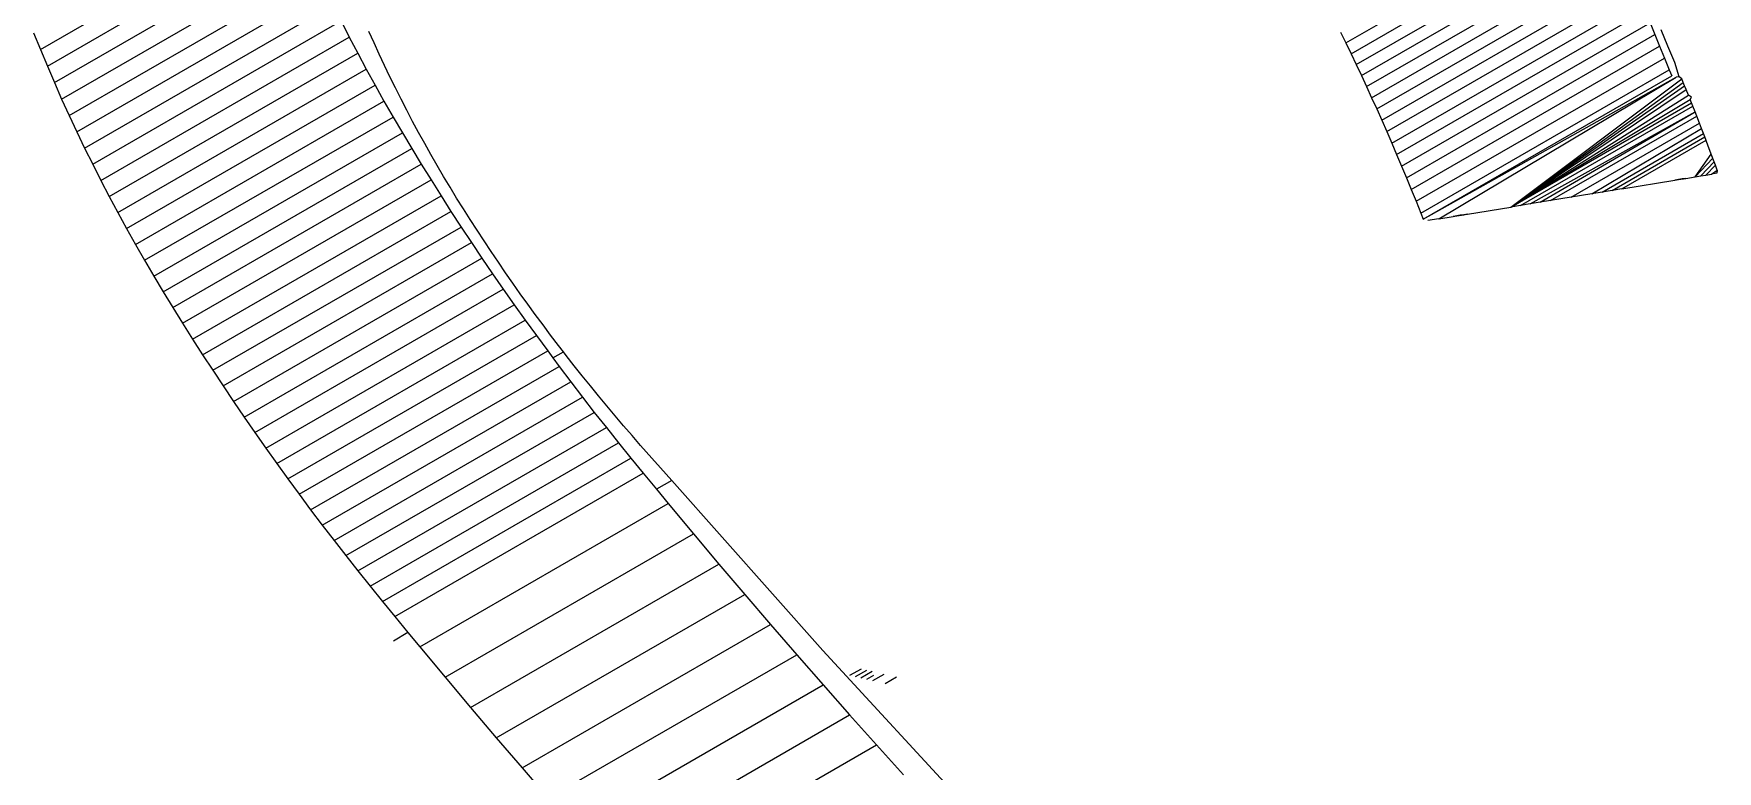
# Model space of a CAD drawing. Header units: millimetres. Extents: x 153 to 4750, y 92 to 3343.
# Drawn here: x 3039.77 to 3054.15, y 2971.3 to 2977.6 of the extents above; entities that cross this region are included whole.
import ezdxf

# ---------------------------------------------------------------- set-up
doc = ezdxf.new("R2010")
doc.units = ezdxf.units.MM

msp = doc.modelspace()

# ---------------------------------------------------------------- linework, layer by layer
for p, q in [((3050.976, 2977.524), (3053.098, 2978.749)), ((3039.83, 2977.468), (3041.951, 2978.693)), ((3051.021, 2977.432), (3053.142, 2978.656)), ((3051.065, 2977.339), (3053.186, 2978.563)), ((3039.889, 2977.327), (3042.01, 2978.551)), ((3051.109, 2977.245), (3053.23, 2978.47)), ((3039.949, 2977.185), (3042.071, 2978.41)), ((3051.153, 2977.151), (3053.274, 2978.376)), ((3051.196, 2977.056), (3053.317, 2978.281)), ((3040.011, 2977.045), (3042.133, 2978.269)), ((3040.075, 2976.904), (3042.197, 2978.129)), ((3051.239, 2976.96), (3053.361, 2978.185)), ((3040.141, 2976.765), (3042.262, 2977.99)), ((3051.282, 2976.864), (3053.404, 2978.089)), ((3051.325, 2976.767), (3053.446, 2977.992)), ((3040.207, 2976.626), (3042.329, 2977.85)), ((3051.367, 2976.669), (3053.489, 2977.894)), ((3040.276, 2976.487), (3042.397, 2977.712)), ((3042.397, 2977.712), (3042.467, 2977.574)), ((3051.409, 2976.571), (3053.531, 2977.796)), ((3039.772, 2977.611), (3039.83, 2977.468)), ((3040.346, 2976.349), (3042.467, 2977.574)), ((3042.467, 2977.574), (3042.539, 2977.436)), ((3042.678, 2977.526), (3042.634, 2977.623)), ((3050.931, 2977.615), (3050.976, 2977.524)), ((3051.451, 2976.472), (3053.573, 2977.697)), ((3051.493, 2976.372), (3053.614, 2977.597)), ((3053.573, 2977.697), (3053.614, 2977.597)), ((3053.614, 2977.597), (3053.655, 2977.496)), ((3053.726, 2977.496), (3053.667, 2977.635)), ((3039.83, 2977.468), (3039.889, 2977.327)), ((3040.417, 2976.211), (3042.539, 2977.436)), ((3042.539, 2977.436), (3042.612, 2977.299)), ((3042.722, 2977.429), (3042.678, 2977.526)), ((3042.767, 2977.332), (3042.722, 2977.429)), ((3050.976, 2977.524), (3051.021, 2977.432)), ((3051.021, 2977.432), (3051.065, 2977.339)), ((3051.534, 2976.272), (3053.655, 2977.496)), ((3053.655, 2977.496), (3053.696, 2977.395)), ((3053.785, 2977.357), (3053.726, 2977.496)), ((3039.889, 2977.327), (3039.949, 2977.185)), ((3040.491, 2976.074), (3042.612, 2977.299)), ((3042.612, 2977.299), (3042.687, 2977.163)), ((3042.814, 2977.236), (3042.767, 2977.332)), ((3051.065, 2977.339), (3051.109, 2977.245)), ((3051.575, 2976.171), (3053.696, 2977.395)), ((3051.616, 2976.069), (3053.737, 2977.294)), ((3053.696, 2977.395), (3053.737, 2977.294)), ((3053.737, 2977.294), (3053.758, 2977.242)), ((3053.822, 2977.235), (3053.785, 2977.357)), ((3039.949, 2977.185), (3040.011, 2977.045)), ((3040.565, 2975.938), (3042.687, 2977.163)), ((3042.687, 2977.163), (3042.763, 2977.027)), ((3042.861, 2977.14), (3042.814, 2977.236)), ((3042.909, 2977.044), (3042.861, 2977.14)), ((3051.109, 2977.245), (3051.153, 2977.151)), ((3051.153, 2977.151), (3051.196, 2977.056)), ((3051.636, 2976.018), (3053.758, 2977.242)), ((3051.636, 2976.018), (3053.796, 2977.231)), ((3051.771, 2976.022), (3053.796, 2977.231)), ((3052.383, 2976.122), (3053.843, 2977.217)), ((3052.383, 2976.122), (3053.856, 2977.186)), ((3052.383, 2976.122), (3053.868, 2977.158)), ((3052.383, 2976.122), (3053.881, 2977.126)), ((3053.822, 2977.235), (3053.796, 2977.231)), ((3053.843, 2977.217), (3053.822, 2977.235)), ((3053.856, 2977.186), (3053.843, 2977.217)), ((3053.868, 2977.158), (3053.856, 2977.186)), ((3053.881, 2977.126), (3053.868, 2977.158)), ((3053.901, 2977.077), (3053.881, 2977.126)), ((3040.011, 2977.045), (3040.075, 2976.904)), ((3040.642, 2975.802), (3042.763, 2977.027)), ((3042.763, 2977.027), (3042.841, 2976.891)), ((3042.958, 2976.949), (3042.909, 2977.044)), ((3051.196, 2977.056), (3051.239, 2976.96)), ((3052.383, 2976.122), (3053.901, 2977.077)), ((3052.383, 2976.122), (3053.916, 2977.04)), ((3052.383, 2976.122), (3053.926, 2977.013)), ((3052.466, 2976.135), (3053.937, 2976.985)), ((3053.927, 2977.062), (3053.901, 2977.077)), ((3053.916, 2977.04), (3053.927, 2977.062)), ((3053.926, 2977.013), (3053.916, 2977.04)), ((3053.937, 2976.985), (3053.926, 2977.013)), ((3053.957, 2976.936), (3053.937, 2976.985)), ((3040.075, 2976.904), (3040.141, 2976.765)), ((3040.719, 2975.667), (3042.841, 2976.891)), ((3042.841, 2976.891), (3042.92, 2976.756)), ((3043.008, 2976.854), (3042.958, 2976.949)), ((3043.059, 2976.76), (3043.008, 2976.854)), ((3051.239, 2976.96), (3051.282, 2976.864)), ((3051.282, 2976.864), (3051.325, 2976.767)), ((3052.55, 2976.149), (3053.957, 2976.936)), ((3052.636, 2976.163), (3053.957, 2976.936)), ((3052.723, 2976.178), (3053.972, 2976.898)), ((3052.9, 2976.206), (3053.995, 2976.839)), ((3053.972, 2976.898), (3053.957, 2976.936)), ((3053.995, 2976.839), (3053.972, 2976.898)), ((3054.013, 2976.794), (3053.995, 2976.839)), ((3040.141, 2976.765), (3040.207, 2976.626)), ((3040.799, 2975.532), (3042.92, 2976.756)), ((3042.92, 2976.756), (3043.001, 2976.622)), ((3043.111, 2976.665), (3043.059, 2976.76)), ((3051.325, 2976.767), (3051.367, 2976.669)), ((3053.076, 2976.235), (3054.013, 2976.794)), ((3053.163, 2976.25), (3054.029, 2976.75)), ((3053.249, 2976.264), (3054.041, 2976.721)), ((3053.333, 2976.277), (3054.052, 2976.692)), ((3054.029, 2976.75), (3054.013, 2976.794)), ((3054.041, 2976.721), (3054.029, 2976.75)), ((3054.067, 2976.651), (3054.041, 2976.721)), ((3040.207, 2976.626), (3040.276, 2976.487)), ((3040.879, 2975.397), (3043.001, 2976.622)), ((3043.001, 2976.622), (3043.082, 2976.487)), ((3043.164, 2976.571), (3043.111, 2976.665)), ((3043.217, 2976.478), (3043.164, 2976.571)), ((3051.367, 2976.669), (3051.409, 2976.571)), ((3051.409, 2976.571), (3051.451, 2976.472)), ((3053.959, 2976.38), (3054.096, 2976.573)), ((3054.096, 2976.573), (3054.067, 2976.651)), ((3054.121, 2976.508), (3054.096, 2976.573)), ((3040.276, 2976.487), (3040.346, 2976.349)), ((3040.961, 2975.262), (3043.082, 2976.487)), ((3043.082, 2976.487), (3043.165, 2976.353)), ((3043.272, 2976.384), (3043.217, 2976.478)), ((3051.451, 2976.472), (3051.493, 2976.372)), ((3053.959, 2976.38), (3054.109, 2976.539)), ((3054.007, 2976.388), (3054.121, 2976.508)), ((3054.048, 2976.394), (3054.131, 2976.479)), ((3054.099, 2976.403), (3054.147, 2976.436)), ((3054.143, 2976.41), (3054.099, 2976.403)), ((3054.131, 2976.479), (3054.121, 2976.508)), ((3054.147, 2976.436), (3054.131, 2976.479)), ((3054.147, 2976.436), (3054.143, 2976.41)), ((3040.346, 2976.349), (3040.417, 2976.211)), ((3041.044, 2975.128), (3043.165, 2976.353)), ((3043.165, 2976.353), (3043.25, 2976.219)), ((3043.327, 2976.291), (3043.272, 2976.384)), ((3043.383, 2976.199), (3043.327, 2976.291)), ((3051.493, 2976.372), (3051.534, 2976.272)), ((3051.534, 2976.272), (3051.575, 2976.171)), ((3053.249, 2976.264), (3053.163, 2976.25)), ((3053.333, 2976.277), (3053.249, 2976.264)), ((3053.333, 2976.277), (3053.785, 2976.351)), ((3053.785, 2976.351), (3053.848, 2976.362)), ((3053.817, 2976.357), (3053.785, 2976.351)), ((3053.817, 2976.357), (3053.878, 2976.367)), ((3053.848, 2976.362), (3053.817, 2976.357)), ((3053.878, 2976.367), (3053.848, 2976.362)), ((3053.878, 2976.367), (3053.959, 2976.38)), ((3053.959, 2976.38), (3054.007, 2976.388)), ((3054.007, 2976.388), (3054.048, 2976.394)), ((3054.048, 2976.394), (3054.099, 2976.403)), ((3040.417, 2976.211), (3040.491, 2976.074)), ((3041.128, 2974.994), (3043.25, 2976.219)), ((3043.25, 2976.219), (3043.335, 2976.085)), ((3043.441, 2976.106), (3043.383, 2976.199)), ((3051.575, 2976.171), (3051.616, 2976.069)), ((3052.014, 2976.061), (3052.383, 2976.122)), ((3052.466, 2976.135), (3052.383, 2976.122)), ((3052.55, 2976.149), (3052.466, 2976.135)), ((3052.636, 2976.163), (3052.55, 2976.149)), ((3052.723, 2976.178), (3052.636, 2976.163)), ((3052.9, 2976.206), (3052.723, 2976.178)), ((3053.076, 2976.235), (3052.9, 2976.206)), ((3053.163, 2976.25), (3053.076, 2976.235)), ((3040.491, 2976.074), (3040.565, 2975.938)), ((3041.214, 2974.86), (3043.335, 2976.085)), ((3043.335, 2976.085), (3043.422, 2975.951)), ((3043.499, 2976.015), (3043.441, 2976.106)), ((3043.558, 2975.923), (3043.499, 2976.015)), ((3051.616, 2976.069), (3051.636, 2976.018)), ((3051.771, 2976.022), (3051.675, 2976.006)), ((3051.771, 2976.022), (3051.893, 2976.042)), ((3051.893, 2976.042), (3051.951, 2976.051)), ((3051.922, 2976.046), (3051.893, 2976.042)), ((3051.922, 2976.046), (3051.982, 2976.056)), ((3051.951, 2976.051), (3051.922, 2976.046)), ((3051.951, 2976.051), (3052.014, 2976.061)), ((3051.982, 2976.056), (3051.951, 2976.051)), ((3052.014, 2976.061), (3051.982, 2976.056)), ((3040.565, 2975.938), (3040.642, 2975.802)), ((3041.301, 2974.727), (3043.422, 2975.951)), ((3043.422, 2975.951), (3043.51, 2975.818)), ((3043.618, 2975.832), (3043.558, 2975.923)), ((3043.678, 2975.741), (3043.618, 2975.832)), ((3040.642, 2975.802), (3040.719, 2975.667)), ((3041.389, 2974.593), (3043.51, 2975.818)), ((3043.51, 2975.818), (3043.599, 2975.685)), ((3043.74, 2975.65), (3043.678, 2975.741)), ((3040.719, 2975.667), (3040.799, 2975.532)), ((3041.478, 2974.46), (3043.599, 2975.685)), ((3041.568, 2974.327), (3043.69, 2975.552)), ((3043.599, 2975.685), (3043.69, 2975.552)), ((3043.69, 2975.552), (3043.781, 2975.42)), ((3043.801, 2975.56), (3043.74, 2975.65)), ((3043.864, 2975.47), (3043.801, 2975.56)), ((3040.799, 2975.532), (3040.879, 2975.397)), ((3041.66, 2974.195), (3043.781, 2975.42)), ((3043.781, 2975.42), (3043.874, 2975.287)), ((3043.927, 2975.381), (3043.864, 2975.47)), ((3040.879, 2975.397), (3040.961, 2975.262)), ((3040.961, 2975.262), (3041.044, 2975.128)), ((3041.753, 2974.062), (3043.874, 2975.287)), ((3043.874, 2975.287), (3043.968, 2975.155)), ((3043.991, 2975.291), (3043.927, 2975.381)), ((3044.055, 2975.203), (3043.991, 2975.291)), ((3041.044, 2975.128), (3041.128, 2974.994)), ((3041.847, 2973.93), (3043.968, 2975.155)), ((3043.968, 2975.155), (3044.064, 2975.023)), ((3044.121, 2975.115), (3044.055, 2975.203)), ((3044.186, 2975.027), (3044.121, 2975.115)), ((3041.128, 2974.994), (3041.214, 2974.86)), ((3041.943, 2973.798), (3044.064, 2975.023)), ((3044.064, 2975.023), (3044.161, 2974.892)), ((3044.253, 2974.939), (3044.186, 2975.027)), ((3041.214, 2974.86), (3041.301, 2974.727)), ((3042.039, 2973.667), (3044.161, 2974.892)), ((3044.161, 2974.892), (3044.205, 2974.832)), ((3044.205, 2974.832), (3044.295, 2974.884)), ((3044.205, 2974.832), (3044.258, 2974.76)), ((3044.295, 2974.884), (3044.253, 2974.939)), ((3044.32, 2974.852), (3044.295, 2974.884)), ((3044.388, 2974.765), (3044.32, 2974.852)), ((3041.301, 2974.727), (3041.389, 2974.593)), ((3042.137, 2973.535), (3044.258, 2974.76)), ((3044.258, 2974.76), (3044.358, 2974.629)), ((3044.456, 2974.679), (3044.388, 2974.765)), ((3041.389, 2974.593), (3041.478, 2974.46)), ((3042.236, 2973.404), (3044.358, 2974.629)), ((3044.358, 2974.629), (3044.458, 2974.498)), ((3044.526, 2974.593), (3044.456, 2974.679)), ((3044.595, 2974.507), (3044.526, 2974.593)), ((3041.478, 2974.46), (3041.568, 2974.327)), ((3042.337, 2973.273), (3044.458, 2974.498)), ((3044.458, 2974.498), (3044.559, 2974.367)), ((3044.666, 2974.422), (3044.595, 2974.507)), ((3044.737, 2974.337), (3044.666, 2974.422)), ((3041.568, 2974.327), (3041.66, 2974.195)), ((3042.438, 2973.143), (3044.559, 2974.367)), ((3044.559, 2974.367), (3044.662, 2974.237)), ((3044.809, 2974.253), (3044.737, 2974.337)), ((3044.881, 2974.169), (3044.809, 2974.253)), ((3041.66, 2974.195), (3041.753, 2974.062)), ((3042.541, 2973.012), (3044.662, 2974.237)), ((3042.645, 2972.882), (3044.766, 2974.107)), ((3044.662, 2974.237), (3044.766, 2974.107)), ((3044.766, 2974.107), (3044.872, 2973.977)), ((3044.954, 2974.085), (3044.881, 2974.169)), ((3041.753, 2974.062), (3041.847, 2973.93)), ((3042.75, 2972.752), (3044.872, 2973.977)), ((3044.872, 2973.977), (3044.977, 2973.847)), ((3044.954, 2974.085), (3045.22, 2973.785)), ((3041.847, 2973.93), (3041.943, 2973.798)), ((3042.856, 2972.622), (3044.977, 2973.847)), ((3044.977, 2973.847), (3045.09, 2973.71)), ((3041.943, 2973.798), (3042.039, 2973.667)), ((3045.22, 2973.785), (3045.09, 2973.71)), ((3045.09, 2973.71), (3045.191, 2973.587)), ((3045.22, 2973.785), (3046.511, 2972.333)), ((3042.039, 2973.667), (3042.137, 2973.535)), ((3042.137, 2973.535), (3042.236, 2973.404)), ((3043.069, 2972.363), (3045.191, 2973.587)), ((3045.191, 2973.587), (3045.406, 2973.328)), ((3042.236, 2973.404), (3042.337, 2973.273)), ((3042.337, 2973.273), (3042.438, 2973.143)), ((3043.285, 2972.103), (3045.406, 2973.328)), ((3045.406, 2973.328), (3045.623, 2973.07)), ((3042.438, 2973.143), (3042.541, 2973.012)), ((3042.541, 2973.012), (3042.645, 2972.882)), ((3043.502, 2971.845), (3045.623, 2973.07)), ((3045.623, 2973.07), (3045.843, 2972.811)), ((3042.645, 2972.882), (3042.75, 2972.752)), ((3043.721, 2971.586), (3045.843, 2972.811)), ((3045.843, 2972.811), (3046.064, 2972.553)), ((3042.75, 2972.752), (3042.856, 2972.622)), ((3042.856, 2972.622), (3042.968, 2972.485)), ((3043.942, 2971.329), (3046.064, 2972.553)), ((3046.064, 2972.553), (3046.287, 2972.296)), ((3042.968, 2972.485), (3042.844, 2972.413)), ((3042.968, 2972.485), (3043.069, 2972.363)), ((3043.069, 2972.363), (3043.285, 2972.103)), ((3044.166, 2971.071), (3046.287, 2972.296)), ((3046.287, 2972.296), (3046.512, 2972.039)), ((3048.381, 2970.303), (3046.511, 2972.333)), ((3043.285, 2972.103), (3043.502, 2971.845)), ((3046.742, 2972.12), (3046.839, 2972.176)), ((3046.788, 2972.109), (3046.885, 2972.165)), ((3046.835, 2972.098), (3046.932, 2972.154)), ((3046.885, 2972.087), (3046.946, 2972.122)), ((3046.936, 2972.075), (3047.033, 2972.131)), ((3047.043, 2972.05), (3047.139, 2972.106)), ((3044.391, 2970.814), (3046.512, 2972.039)), ((3046.512, 2972.039), (3046.739, 2971.782)), ((3043.502, 2971.845), (3043.721, 2971.586)), ((3044.618, 2970.557), (3046.739, 2971.782)), ((3046.739, 2971.782), (3046.969, 2971.526)), ((3043.721, 2971.586), (3043.942, 2971.329)), ((3044.847, 2970.301), (3046.969, 2971.526)), ((3046.969, 2971.526), (3047.2, 2971.27)), ((3043.942, 2971.329), (3044.166, 2971.071))]:
    msp.add_line(p, q)

doc.saveas('drawing.dxf')
